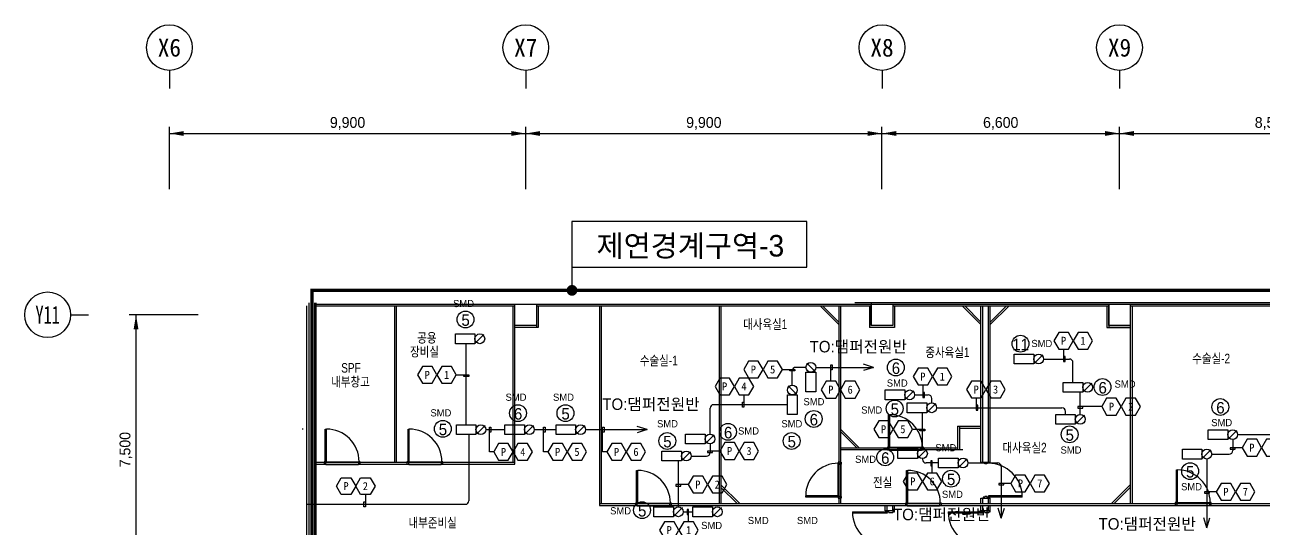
# Model space of a CAD drawing. Header units: millimetres. Extents: x 6846 to 63013, y 1940 to 45920.
# Drawn here: x 6846 to 41287, y 25265 to 39298 of the extents above; entities that cross this region are included whole.
import ezdxf
from ezdxf.enums import TextEntityAlignment as Align

# ---------------------------------------------------------------- set-up
doc = ezdxf.new("R2010")
doc.units = ezdxf.units.MM
doc.header["$LTSCALE"] = 120
doc.linetypes.add('HIDDENX2', pattern=[0.75, 0.5, -0.25])
for name, color, linetype in [('1구역', 41, 'Continuous'), ('ARCH', 9, 'Continuous'), ('DAMPER', 2, 'Continuous'), ('duct-si', 7, 'Continuous'), ('fire', 2, 'Continuous'), ('fire-l', 4, 'Continuous'), ('FIRE-NOTE', 7, 'Continuous'), ('smd-f', 2, 'Continuous')]:
    doc.layers.add(name, color=color, linetype=linetype)
doc.styles.add('GHD', font='')
doc.styles.add('ghs', font='')
doc.styles.add('TT', font='')
doc.styles.add('돋움', font='')
doc.styles.add('울릉도l', font='')
doc.styles.get('GHD').set_extended_font_data('Dotum')
doc.styles.get('ghs').set_extended_font_data('Dotum')
doc.styles.get('TT').set_extended_font_data('Dotum')
doc.styles.get('돋움').set_extended_font_data('DotumChe')
doc.styles.get('울릉도l').set_extended_font_data('Dotum')

# ---------------------------------------------------------------- blocks, each defined once
blk = doc.blocks.new('주열마킹$0$')
blk.add_line((0, 5), (0, 0))
blk.add_circle((0, 11.35), 6.35)
at = {"color": 3, "style": '돋움'}
blk.add_attdef('NO', text='', height=5, dxfattribs=at).set_placement((0, 11.35), align=Align.MIDDLE_CENTER)
blk = doc.blocks.new('*U2')
blk.add_line((0, 5), (0, 0))
blk.add_circle((0, 11.35), 6.35)
at = {"color": 3, "style": '돋움'}
blk.add_attdef('NO', text='', height=5, dxfattribs=at).set_placement((0, 11.35), align=Align.MIDDLE_CENTER)
blk = doc.blocks.new('e-22-1')
at = {"layer": 'DAMPER'}
blk.add_line((-5, 1), (-1, 1), dxfattribs=at)
at = {"layer": 'fire'}
for p, q in [((-5, -1), (-5, 1)), ((-1, 1), (-1, -1)), ((0.85, 0.85), (-0.85, -0.85)), ((-1, -1), (-5, -1))]:
    blk.add_line(p, q, dxfattribs=at)
blk.add_circle((0, 0), 1, dxfattribs=at)

msp = doc.modelspace()

# ---------------------------------------------------------------- linework, layer by layer
at = {"layer": '1구역', "color": 4, "linetype": 'HIDDENX2', "ltscale": 7, "const_width": 100, "elevation": 0}
msp.add_lwpolyline([(30965, 20438), (33579, 20438), (33579, 24080), (47915, 24080), (47915, 25821), (53945, 25821), (53945, 31910), (14827, 31910), (14827, 21720), (23265, 21720), (23265, 15580), (21065, 15580), (21065, 11630), (30965, 11630), (30965, 20438)], dxfattribs=at)
at = {"layer": 'ARCH', "color": 1}
for p, q in [((10865, 34725, 0), (10865, 36462, 0)), ((10865, 36274, 0), (20765, 36274, 0)), ((20765, 34725, 0), (20765, 36462, 0)), ((20765, 34725, 0), (20765, 36462, 0)), ((20765, 36274, 0), (30665, 36274, 0)), ((30665, 34725, 0), (30665, 36462, 0)), ((30665, 34725, 0), (30665, 36462, 0)), ((30665, 36274, 0), (37265, 36274, 0)), ((37265, 34725, 0), (37265, 36462, 0)), ((37265, 34725, 0), (37265, 36462, 0)), ((37265, 36274, 0), (45765, 36274, 0)), ((11668, 31230, 0), (9750, 31230, 0)), ((9937, 23730, 0), (9937, 31230, 0))]:
    msp.add_line(p, q, dxfattribs=at)
at = {"layer": 'ARCH', "color": 9}
for p, q in [((14685, 22976, 0), (14685, 31480, 0)), ((14735, 31560, 0), (14735, 21720, 0)), ((14895, 31560, 0), (14895, 21930, 0)), ((14945, 21930, 0), (14945, 31560, 0)), ((14945, 31480, 0), (20465, 31480, 0)), ((14965, 31530, 0), (20465, 31530, 0)), ((17115, 31480, 0), (17115, 27130, 0)), ((17165, 31480, 0), (17165, 27130, 0)), ((20415, 27130, 0), (20415, 31480, 0)), ((20465, 27080, 0), (20465, 31530, 0)), ((20465, 31530, 0), (21065, 31530, 0)), ((20465, 30930, 0), (20465, 31530, 0)), ((20465, 31530, 0), (21065, 31530, 0)), ((20465, 30930, 0), (20465, 31530, 0)), ((21065, 31530, 0), (30365, 31530, 0)), ((21065, 31530, 0), (21065, 30880, 0)), ((21065, 31530, 0), (21065, 30930, 0)), ((21065, 31530, 0), (21065, 30930, 0)), ((21065, 31480, 0), (30365, 31480, 0)), ((21115, 31480, 0), (21115, 30880, 0)), ((22815, 31480, 0), (22815, 25930, 0)), ((22865, 31480, 0), (22865, 25980, 0)), ((26140, 31480, 0), (26140, 25980, 0)), ((26190, 31480, 0), (26190, 25980, 0)), ((28944, 31480, 0), (29465, 30959, 0)), ((29015, 31480, 0), (29465, 31030, 0)), ((29465, 31480, 0), (29465, 25980, 0)), ((29515, 31480, 0), (29515, 25980, 0)), ((53595, 31560, 0), (29915, 31560, 0)), ((30315, 31480, 0), (30315, 30880, 0)), ((30365, 31560, 0), (30365, 30930, 0)), ((30365, 30930, 0), (30365, 31530, 0)), ((30365, 31530, 0), (30365, 30930, 0)), ((30365, 31530, 0), (30965, 31530, 0)), ((30365, 30930, 0), (30365, 31530, 0)), ((30365, 31530, 0), (30965, 31530, 0)), ((30965, 31530, 0), (36965, 31530, 0)), ((30965, 31530, 0), (30965, 30930, 0)), ((30965, 31530, 0), (30965, 30930, 0)), ((30965, 31530, 0), (30965, 30930, 0)), ((30965, 31480, 0), (36965, 31480, 0)), ((31015, 31480, 0), (31015, 30880, 0)), ((32894, 31480, 0), (33415, 30959, 0)), ((32965, 31480, 0), (33415, 31030, 0)), ((33415, 27130, 0), (33415, 31480, 0)), ((33465, 27130, 0), (33465, 31480, 0)), ((33625, 27130, 0), (33625, 31480, 0)), ((34125, 31480, 0), (33675, 31030, 0)), ((34196, 31480, 0), (33675, 30959, 0)), ((33675, 27130, 0), (33675, 31480, 0)), ((36915, 31480, 0), (36915, 30880, 0)), ((36965, 31530, 0), (36965, 30880, 0)), ((36965, 31530, 0), (37565, 31530, 0)), ((36965, 30930, 0), (36965, 31530, 0)), ((36965, 31530, 0), (37565, 31530, 0)), ((36965, 30930, 0), (36965, 31530, 0)), ((37565, 31530, 0), (37565, 25980, 0)), ((37565, 31530, 0), (52965, 31530, 0)), ((37565, 31530, 0), (37565, 30930, 0)), ((37565, 31530, 0), (37565, 30930, 0)), ((37565, 31480, 0), (52915, 31480, 0)), ((37565, 31480, 0), (37565, 25980, 0)), ((37615, 31480, 0), (37615, 25980, 0)), ((37615, 31480, 0), (37615, 25980, 0)), ((21065, 30930, 0), (20465, 30930, 0)), ((21065, 30930, 0), (20465, 30930, 0)), ((21065, 30930, 0), (20465, 30930, 0)), ((21115, 30880, 0), (20465, 30880, 0)), ((31015, 30880, 0), (30315, 30880, 0)), ((30965, 30930, 0), (30365, 30930, 0)), ((30965, 30930, 0), (30365, 30930, 0)), ((30965, 30930, 0), (30365, 30930, 0)), ((36915, 30880, 0), (37565, 30880, 0)), ((36965, 30930, 0), (37565, 30930, 0)), ((37565, 30930, 0), (36965, 30930, 0)), ((37565, 30930, 0), (36965, 30930, 0)), ((30845, 27545, 0), (30845, 28450, 0)), ((30845, 28450, 0), (30880, 28450, 0)), ((30880, 27545, 0), (30880, 28450, 0)), ((14586, 28050, 0), (14551, 28050, 0)), ((15195, 27145, 0), (15195, 28050, 0)), ((15195, 28050, 0), (15230, 28050, 0)), ((15230, 27145, 0), (15230, 28050, 0)), ((17495, 27145, 0), (17495, 28050, 0)), ((17495, 28050, 0), (17530, 28050, 0)), ((17530, 27145, 0), (17530, 28050, 0)), ((30036, 27530, 0), (29515, 28051, 0)), ((29965, 27530, 0), (29515, 27980, 0)), ((32765, 28130, 0), (33415, 28130, 0)), ((32765, 28130, 0), (32765, 27480, 0)), ((32815, 28130, 0), (32815, 27480, 0)), ((32815, 28080, 0), (33415, 28080, 0)), ((29515, 27530, 0), (32765, 27530, 0)), ((29515, 27480, 0), (32915, 27480, 0)), ((30845, 27545, 0), (30815, 27545, 0)), ((30815, 27545, 0), (30815, 27465, 0)), ((30815, 27530, 0), (30815, 27480, 0)), ((30815, 27530, 0), (30815, 27480, 0)), ((30865, 27465, 0), (30815, 27465, 0)), ((30845, 27509, 0), (30845, 27545, 0)), ((30880, 27545, 0), (30845, 27545, 0)), ((30865, 27509, 0), (30845, 27509, 0)), ((30865, 27465, 0), (30865, 27509, 0)), ((30865, 27465, 0), (31765, 27465, 0)), ((30880, 27545, 0), (31786, 27545, 0)), ((31765, 27509, 0), (31765, 27465, 0)), ((31786, 27509, 0), (31765, 27509, 0)), ((31786, 27509, 0), (31765, 27509, 0)), ((31815, 27465, 0), (31765, 27465, 0)), ((31786, 27545, 0), (31786, 27509, 0)), ((31815, 27545, 0), (31786, 27545, 0)), ((31815, 27465, 0), (31815, 27545, 0)), ((31815, 27480, 0), (31815, 27530, 0)), ((14945, 27130, 0), (20465, 27130, 0)), ((14945, 27080, 0), (20465, 27080, 0)), ((15195, 27145, 0), (15165, 27145, 0)), ((15165, 27145, 0), (15165, 27065, 0)), ((15165, 27130, 0), (15165, 27080, 0)), ((15165, 27130, 0), (15165, 27080, 0)), ((15215, 27065, 0), (15165, 27065, 0)), ((15195, 27109, 0), (15195, 27145, 0)), ((15230, 27145, 0), (15195, 27145, 0)), ((15215, 27109, 0), (15195, 27109, 0)), ((15215, 27065, 0), (15215, 27109, 0)), ((15215, 27065, 0), (16115, 27065, 0)), ((15230, 27145, 0), (16136, 27145, 0)), ((16115, 27109, 0), (16115, 27065, 0)), ((16136, 27109, 0), (16115, 27109, 0)), ((16136, 27109, 0), (16115, 27109, 0)), ((16165, 27065, 0), (16115, 27065, 0)), ((16136, 27145, 0), (16136, 27109, 0)), ((16165, 27145, 0), (16136, 27145, 0)), ((16165, 27065, 0), (16165, 27145, 0)), ((16165, 27080, 0), (16165, 27130, 0)), ((17495, 27145, 0), (17465, 27145, 0)), ((17465, 27145, 0), (17465, 27065, 0)), ((17465, 27130, 0), (17465, 27080, 0)), ((17465, 27130, 0), (17465, 27080, 0)), ((17515, 27065, 0), (17465, 27065, 0)), ((17495, 27109, 0), (17495, 27145, 0)), ((17530, 27145, 0), (17495, 27145, 0)), ((17515, 27109, 0), (17495, 27109, 0)), ((17515, 27065, 0), (17515, 27109, 0)), ((17515, 27065, 0), (18415, 27065, 0)), ((17530, 27145, 0), (18436, 27145, 0)), ((18415, 27109, 0), (18415, 27065, 0)), ((18436, 27109, 0), (18415, 27109, 0)), ((18436, 27109, 0), (18415, 27109, 0)), ((18465, 27065, 0), (18415, 27065, 0)), ((18436, 27145, 0), (18436, 27109, 0)), ((18465, 27145, 0), (18436, 27145, 0)), ((18465, 27065, 0), (18465, 27145, 0)), ((18465, 27080, 0), (18465, 27130, 0)), ((23845, 25995, 0), (23845, 26900, 0)), ((23845, 26900, 0), (23880, 26900, 0)), ((23880, 25995, 0), (23880, 26900, 0)), ((29450, 27130, 0), (29450, 27101, 0)), ((29530, 27130, 0), (29450, 27130, 0)), ((29450, 27101, 0), (29486, 27101, 0)), ((29450, 26195, 0), (29450, 27101, 0)), ((29515, 27130, 0), (29465, 27130, 0)), ((29486, 27101, 0), (29486, 27080, 0)), ((29486, 27101, 0), (29486, 27080, 0)), ((29486, 27080, 0), (29530, 27080, 0)), ((29530, 27130, 0), (29530, 27080, 0)), ((29530, 26180, 0), (29530, 27080, 0)), ((31345, 25995, 0), (31345, 26900, 0)), ((31345, 26900, 0), (31380, 26900, 0)), ((31380, 25995, 0), (31380, 26900, 0)), ((33415, 27130, 0), (33675, 27130, 0)), ((33470, 27130, 0), (33630, 27130, 0)), ((33475, 27100, 0), (33475, 27130, 0)), ((33520, 27100, 0), (33475, 27100, 0)), ((33520, 27085, 0), (33520, 27100, 0)), ((33580, 27085, 0), (33520, 27085, 0)), ((33625, 27100, 0), (33580, 27100, 0)), ((33580, 27100, 0), (33580, 27085, 0)), ((33625, 27130, 0), (33625, 27100, 0)), ((38845, 26010, 0), (38845, 26915, 0)), ((38845, 26915, 0), (38880, 26915, 0)), ((38880, 26010, 0), (38880, 26915, 0)), ((26711, 25980, 0), (26190, 26501, 0)), ((26640, 25980, 0), (26190, 26430, 0)), ((29450, 26195, 0), (28545, 26195, 0)), ((28545, 26160, 0), (28545, 26195, 0)), ((29450, 26195, 0), (29450, 26160, 0)), ((29486, 26180, 0), (29486, 26160, 0)), ((29530, 26180, 0), (29486, 26180, 0)), ((29530, 26180, 0), (29530, 26130, 0)), ((33580, 26175, 0), (33520, 26175, 0)), ((33520, 26175, 0), (33520, 26160, 0)), ((33580, 26160, 0), (33580, 26175, 0)), ((34565, 26190, 0), (33625, 26190, 0)), ((33625, 26160, 0), (33625, 26190, 0)), ((34565, 26160, 0), (34565, 26190, 0)), ((37044, 25980, 0), (37565, 26501, 0)), ((37115, 25980, 0), (37565, 26430, 0)), ((22815, 25980, 0), (33675, 25980, 0)), ((22815, 25930, 0), (33675, 25930, 0)), ((23845, 25995, 0), (23815, 25995, 0)), ((23815, 25995, 0), (23815, 25915, 0)), ((23815, 25980, 0), (23815, 25930, 0)), ((23815, 25980, 0), (23815, 25930, 0)), ((23865, 25915, 0), (23815, 25915, 0)), ((23845, 25959, 0), (23845, 25995, 0)), ((23880, 25995, 0), (23845, 25995, 0)), ((23865, 25959, 0), (23845, 25959, 0)), ((23865, 25915, 0), (23865, 25959, 0)), ((23865, 25915, 0), (24765, 25915, 0)), ((23880, 25995, 0), (24786, 25995, 0)), ((24765, 25959, 0), (24765, 25915, 0)), ((24786, 25959, 0), (24765, 25959, 0)), ((24786, 25959, 0), (24765, 25959, 0)), ((24815, 25915, 0), (24765, 25915, 0)), ((24786, 25995, 0), (24786, 25959, 0)), ((24815, 25995, 0), (24786, 25995, 0)), ((24815, 25915, 0), (24815, 25995, 0)), ((24815, 25930, 0), (24815, 25980, 0)), ((29450, 26160, 0), (28545, 26160, 0)), ((29450, 26160, 0), (29450, 26130, 0)), ((29486, 26160, 0), (29450, 26160, 0)), ((29450, 26130, 0), (29530, 26130, 0)), ((29465, 26130, 0), (29515, 26130, 0)), ((29465, 26130, 0), (29515, 26130, 0)), ((30755, 25780, 0), (30755, 25930, 0)), ((30805, 25780, 0), (30805, 25930, 0)), ((30965, 25780, 0), (30965, 25930, 0)), ((31015, 25780, 0), (31015, 25930, 0)), ((31345, 25995, 0), (31315, 25995, 0)), ((31315, 25995, 0), (31315, 25915, 0)), ((31315, 25980, 0), (31315, 25930, 0)), ((31315, 25980, 0), (31315, 25930, 0)), ((31365, 25930, 0), (31315, 25930, 0)), ((31345, 25959, 0), (31345, 25995, 0)), ((31380, 25995, 0), (31345, 25995, 0)), ((31365, 25974, 0), (31345, 25974, 0)), ((31365, 25930, 0), (31365, 25974, 0)), ((31365, 25915, 0), (32265, 25915, 0)), ((31380, 25995, 0), (32286, 25995, 0)), ((32265, 25959, 0), (32265, 25915, 0)), ((32286, 25959, 0), (32265, 25959, 0)), ((32286, 25959, 0), (32265, 25959, 0)), ((32315, 25915, 0), (32265, 25915, 0)), ((32286, 25995, 0), (32286, 25959, 0)), ((32315, 25995, 0), (32286, 25995, 0)), ((32315, 25915, 0), (32315, 25995, 0)), ((32315, 25930, 0), (32315, 25980, 0)), ((33415, 25980, 0), (33415, 26130, 0)), ((33415, 26130, 0), (33675, 26130, 0)), ((33415, 25780, 0), (33415, 25930, 0)), ((33465, 25980, 0), (33465, 26130, 0)), ((33465, 25780, 0), (33465, 25930, 0)), ((33470, 26130, 0), (33630, 26130, 0)), ((33520, 26160, 0), (33475, 26160, 0)), ((33475, 26160, 0), (33475, 26130, 0)), ((33625, 26160, 0), (33580, 26160, 0)), ((34565, 26160, 0), (33625, 26160, 0)), ((33625, 26130, 0), (33625, 26160, 0)), ((33625, 25980, 0), (33625, 26130, 0)), ((33625, 25780, 0), (33625, 25930, 0)), ((33675, 25980, 0), (33675, 26130, 0)), ((33675, 25980, 0), (46815, 25980, 0)), ((33675, 25930, 0), (46815, 25930, 0)), ((33675, 25780, 0), (33675, 25930, 0)), ((38845, 26010, 0), (38815, 26010, 0)), ((38815, 26010, 0), (38815, 25930, 0)), ((38815, 25995, 0), (38815, 25945, 0)), ((38815, 25995, 0), (38815, 25945, 0)), ((38865, 25930, 0), (38815, 25930, 0)), ((38845, 25974, 0), (38845, 26010, 0)), ((38880, 26010, 0), (38845, 26010, 0)), ((38865, 25974, 0), (38845, 25974, 0)), ((38865, 25930, 0), (38865, 25974, 0)), ((38865, 25930, 0), (39765, 25930, 0)), ((38880, 26010, 0), (39786, 26010, 0)), ((39765, 25974, 0), (39765, 25930, 0)), ((39786, 25974, 0), (39765, 25974, 0)), ((39786, 25974, 0), (39765, 25974, 0)), ((39815, 25930, 0), (39765, 25930, 0)), ((39786, 26010, 0), (39786, 25974, 0)), ((39815, 26010, 0), (39786, 26010, 0)), ((39815, 25930, 0), (39815, 26010, 0)), ((39815, 25945, 0), (39815, 25995, 0)), ((29845, 25750, 0), (30815, 25750, 0)), ((29845, 25750, 0), (30815, 25750, 0)), ((29846, 25720, 0), (30815, 25720, 0)), ((29846, 25720, 0), (30815, 25720, 0)), ((31015, 25780, 0), (30755, 25780, 0)), ((30815, 25780, 0), (30805, 25780, 0)), ((31015, 25780, 0), (30815, 25780, 0)), ((30815, 25780, 0), (30815, 25750, 0)), ((30815, 25780, 0), (30815, 25750, 0)), ((30815, 25750, 0), (30860, 25750, 0)), ((30815, 25750, 0), (30860, 25750, 0)), ((30860, 25750, 0), (30815, 25750, 0)), ((30860, 25750, 0), (30860, 25735, 0)), ((30860, 25750, 0), (30860, 25735, 0)), ((30860, 25735, 0), (30970, 25735, 0)), ((30860, 25735, 0), (30970, 25735, 0)), ((30970, 25735, 0), (30970, 25750, 0)), ((30970, 25750, 0), (31015, 25750, 0)), ((30970, 25735, 0), (30970, 25750, 0)), ((30970, 25750, 0), (31015, 25750, 0)), ((31015, 25750, 0), (31015, 25780, 0)), ((31015, 25750, 0), (31015, 25780, 0)), ((32505, 25750, 0), (33475, 25750, 0)), ((32505, 25750, 0), (33475, 25750, 0)), ((32506, 25720, 0), (33475, 25720, 0)), ((32506, 25720, 0), (33475, 25720, 0)), ((33675, 25780, 0), (33415, 25780, 0)), ((33475, 25780, 0), (33465, 25780, 0)), ((33675, 25780, 0), (33475, 25780, 0)), ((33475, 25780, 0), (33475, 25750, 0)), ((33475, 25780, 0), (33475, 25750, 0)), ((33475, 25750, 0), (33520, 25750, 0)), ((33475, 25750, 0), (33520, 25750, 0)), ((33520, 25750, 0), (33475, 25750, 0)), ((33520, 25750, 0), (33520, 25735, 0)), ((33520, 25750, 0), (33520, 25735, 0)), ((33520, 25735, 0), (33630, 25735, 0)), ((33520, 25735, 0), (33630, 25735, 0)), ((33630, 25735, 0), (33630, 25750, 0)), ((33630, 25750, 0), (33675, 25750, 0)), ((33630, 25735, 0), (33630, 25750, 0)), ((33630, 25750, 0), (33675, 25750, 0)), ((33675, 25750, 0), (33675, 25780, 0)), ((33675, 25750, 0), (33675, 25780, 0))]:
    msp.add_line(p, q, dxfattribs=at)
for centre, radius, start, end in [((30881, 27546, 0), 905, 359.9639, 90.0849), ((15231, 27146, 0), 905, 359.9639, 90.0849), ((17531, 27146, 0), 905, 359.9639, 90.0849), ((23881, 25996, 0), 905, 359.9639, 90.0849), ((29450, 26196, 0), 905, 89.9639, 180.0849), ((31381, 25996, 0), 905, 359.9639, 90.0849), ((33625, 26160, 0), 940, 1.8271, 90), ((38881, 26011, 0), 905, 359.9639, 90.0849), ((30815, 25750, 0), 970, 180, 270), ((30815, 25750, 0), 970, 180, 270), ((33475, 25750, 0), 970, 180, 270), ((33475, 25750, 0), 970, 180, 270)]:
    msp.add_arc(centre, radius, start, end, dxfattribs=at)
at = {"layer": 'ARCH', "color": 1}
for points in [[(11265, 36341, 0), (11265, 36207, 0), (10865, 36274, 0)], [(20365, 36341, 0), (20365, 36207, 0), (20765, 36274, 0)], [(21165, 36341, 0), (21165, 36207, 0), (20765, 36274, 0)], [(30265, 36341, 0), (30265, 36207, 0), (30665, 36274, 0)], [(31065, 36341, 0), (31065, 36207, 0), (30665, 36274, 0)], [(36865, 36341, 0), (36865, 36207, 0), (37265, 36274, 0)], [(37665, 36341, 0), (37665, 36207, 0), (37265, 36274, 0)], [(9871, 30830, 0), (10004, 30830, 0), (9937, 31230, 0)]]:
    msp.add_solid(points, dxfattribs=at)
at = {"layer": 'duct-si', "linetype": 'Continuous'}
msp.add_line((22051, 32551, 0), (22051, 31910, 0), dxfattribs=at)
at = {"layer": 'duct-si', "linetype": 'Continuous', "elevation": 0}
msp.add_lwpolyline([(22051, 32551), (28573, 32551), (28573, 33823), (22051, 33823)], close=True, dxfattribs=at)
at = {"layer": 'duct-si', "const_width": 150, "elevation": 0}
msp.add_lwpolyline([(21976, 31910, 1), (22126, 31910, 1)], format="xyb", close=True, dxfattribs=at)
at = {"layer": 'fire', "color": 2}
for p, q in [((19878, 27415, 0), (19758, 27415, 0)), ((21384, 27415, 0), (21264, 27415, 0)), ((23023, 27415, 0), (22903, 27415, 0))]:
    msp.add_line(p, q, dxfattribs=at)
at = {"layer": 'fire', "color": 2, "elevation": 0}
for points in [[(35713, 30275), (35713, 29931), (35753, 29931), (35753, 30070), (35713, 30070)], [(27897, 29709), (28241, 29709), (28241, 29668), (28103, 29668), (28103, 29709)], [(29244, 29380), (29244, 29838), (29285, 29838), (29285, 29699), (29244, 29699)], [(18836, 29559), (19181, 29559), (19181, 29518), (19042, 29518), (19042, 29559)], [(31803, 29278), (31803, 28934), (31844, 28934), (31844, 29073), (31803, 29073)], [(26831, 29005), (26831, 28661), (26791, 28661), (26791, 28800), (26831, 28800)], [(33284, 28919), (33284, 28575), (33325, 28575), (33325, 28714), (33284, 28714)], [(36774, 28676), (36105, 28676), (36105, 28635), (36244, 28635), (36244, 28676)], [(19758, 27415), (19758, 28106), (19799, 28106), (19799, 27967), (19758, 27967)], [(21264, 27415), (21264, 28106), (21305, 28106), (21305, 27967), (21264, 27967)], [(22903, 27415), (22903, 28106), (22944, 28106), (22944, 27967), (22903, 27967)], [(31514, 28047), (31859, 28047), (31859, 28006), (31720, 28006), (31720, 28047)], [(26164, 27441), (25819, 27441), (25819, 27400), (25958, 27400), (25958, 27441)], [(40676, 27534), (40342, 27534), (40342, 27494), (40481, 27494), (40481, 27534)], [(32060, 26826), (32060, 27171), (32019, 27171), (32019, 27032), (32060, 27032)], [(34245, 26540), (33911, 26540), (33911, 26500), (34050, 26500), (34050, 26540)], [(16311, 26234), (16311, 25889), (16270, 25889), (16270, 26028), (16311, 26028)], [(25282, 26509), (24937, 26509), (24937, 26468), (25076, 26468), (25076, 26509)], [(39956, 26306), (39623, 26306), (39623, 26265), (39762, 26265), (39762, 26306)], [(25290, 25475), (25290, 25819), (25249, 25819), (25249, 25680), (25290, 25680)]]:
    msp.add_lwpolyline(points, dxfattribs=at)
at = {"layer": 'fire-l', "color": 6, "ltscale": 2}
for p, q in [((19111, 28172, 0), (19111, 30427, 0)), ((35157, 30000, 0), (35872, 30000, 0)), ((28172, 29274, 0), (28172, 29668, 0)), ((28553, 29768, 0), (28272, 29768, 0)), ((28825, 29768, 0), (30431, 29768, 0)), ((30431, 29768, 0), (30154, 29854, 2807)), ((30431, 29768, 0), (30154, 29683, 2807)), ((35972, 29350, 0), (35972, 29900, 0)), ((31571, 29003, 0), (31948, 29003, 0)), ((36174, 28461, 0), (36174, 29078, 0)), ((25889, 27910, 0), (25889, 28630, 0)), ((28036, 28730, 0), (25989, 28730, 0)), ((32048, 28780, 0), (32048, 28903, 0)), ((32184, 28644, 0), (35666, 28644, 0)), ((31790, 27504, 0), (31790, 28508, 0)), ((35766, 28461, 0), (35766, 28544, 0)), ((19187, 27900, 0), (19187, 26059, 0)), ((19655, 28036, 0), (20184, 28036, 0)), ((21000, 28036, 0), (21609, 28036, 0)), ((22425, 28036, 0), (24144, 28036, 0)), ((24144, 28036, 0), (23867, 28122, 2807)), ((24144, 28036, 0), (23867, 27951, 2807)), ((25889, 27638, 0), (25889, 27400, 0)), ((40412, 27761, 0), (40412, 27455, 0)), ((40548, 27897, 0), (43271, 27897, 0)), ((25366, 27300, 0), (25789, 27300, 0)), ((31790, 27232, 0), (31790, 27209, 0)), ((39692, 27219, 0), (39692, 25311, 0)), ((39828, 27355, 0), (40312, 27355, 0)), ((25007, 25886, 0), (25007, 27164, 0)), ((32237, 27109, 0), (31890, 27109, 0)), ((33053, 27109, 0), (33881, 27109, 0)), ((33981, 27009, 0), (33981, 25573, 0)), ((14685, 25959, 0), (19087, 25959, 0)), ((33981, 25571, 0), (33895, 25848, 2807)), ((33981, 25571, 0), (34066, 25848, 2807)), ((25143, 25750, 0), (25412, 25750, 0)), ((39692, 25309, 0), (39607, 25586, 2807)), ((39692, 25309, 0), (39778, 25586, 2807))]:
    msp.add_line(p, q, dxfattribs=at)
at = {"layer": 'fire-l', "color": 2, "elevation": 0}
for points in [[(35981, 30508), (35847, 30741), (35578, 30741), (35444, 30508), (35578, 30275), (35847, 30275)], [(36518, 30508), (36384, 30741), (36116, 30741), (35981, 30508), (36116, 30275), (36384, 30275)], [(18299, 29559), (18164, 29791), (17896, 29791), (17762, 29559), (17896, 29326), (18164, 29326)], [(18836, 29559), (18702, 29791), (18433, 29791), (18299, 29559), (18433, 29326), (18702, 29326)], [(27360, 29709), (27225, 29942), (26957, 29942), (26822, 29709), (26957, 29477), (27225, 29477)], [(27897, 29709), (27763, 29942), (27494, 29942), (27360, 29709), (27494, 29477), (27763, 29477)], [(32072, 29511), (31938, 29744), (31669, 29744), (31535, 29511), (31669, 29278), (31938, 29278)], [(32609, 29511), (32475, 29744), (32206, 29744), (32072, 29511), (32206, 29278), (32475, 29278)], [(26563, 29238), (26428, 29471), (26160, 29471), (26026, 29238), (26160, 29005), (26428, 29005)], [(27100, 29238), (26966, 29471), (26697, 29471), (26563, 29238), (26697, 29005), (26966, 29005)], [(29513, 29147), (29379, 29380), (29110, 29380), (28976, 29147), (29110, 28915), (29379, 28915)], [(30050, 29147), (29916, 29380), (29647, 29380), (29513, 29147), (29647, 28915), (29916, 28915)], [(33553, 29152), (33419, 29385), (33150, 29385), (33016, 29152), (33150, 28919), (33419, 28919)], [(34090, 29152), (33956, 29385), (33687, 29385), (33553, 29152), (33687, 28919), (33956, 28919)], [(37311, 28676), (37177, 28909), (36908, 28909), (36774, 28676), (36908, 28443), (37177, 28443)], [(37848, 28676), (37714, 28909), (37445, 28909), (37311, 28676), (37445, 28443), (37714, 28443)], [(30977, 28047), (30843, 28280), (30574, 28280), (30440, 28047), (30574, 27814), (30843, 27814)], [(31514, 28047), (31380, 28280), (31112, 28280), (30977, 28047), (31112, 27814), (31380, 27814)], [(20415, 27415), (20281, 27648), (20012, 27648), (19878, 27415), (20012, 27183), (20281, 27183)], [(20952, 27415), (20818, 27648), (20550, 27648), (20415, 27415), (20550, 27183), (20818, 27183)], [(21921, 27415), (21787, 27648), (21518, 27648), (21384, 27415), (21518, 27183), (21787, 27183)], [(22458, 27415), (22324, 27648), (22055, 27648), (21921, 27415), (22055, 27183), (22324, 27183)], [(23560, 27415), (23426, 27648), (23157, 27648), (23023, 27415), (23157, 27183), (23426, 27183)], [(24097, 27415), (23963, 27648), (23694, 27648), (23560, 27415), (23694, 27183), (23963, 27183)], [(26701, 27441), (26567, 27674), (26298, 27674), (26164, 27441), (26298, 27209), (26567, 27209)], [(27238, 27441), (27104, 27674), (26835, 27674), (26701, 27441), (26835, 27209), (27104, 27209)], [(41213, 27534), (41079, 27767), (40810, 27767), (40676, 27534), (40810, 27302), (41079, 27302)], [(41750, 27534), (41616, 27767), (41347, 27767), (41213, 27534), (41347, 27302), (41616, 27302)], [(16042, 26466), (15908, 26234), (15639, 26234), (15505, 26466), (15639, 26699), (15908, 26699)], [(16579, 26466), (16445, 26234), (16176, 26234), (16042, 26466), (16176, 26699), (16445, 26699)], [(25819, 26509), (25685, 26742), (25416, 26742), (25282, 26509), (25416, 26276), (25685, 26276)], [(26356, 26509), (26222, 26742), (25953, 26742), (25819, 26509), (25953, 26276), (26222, 26276)], [(31792, 26594), (31657, 26826), (31389, 26826), (31254, 26594), (31389, 26361), (31657, 26361)], [(32329, 26594), (32194, 26826), (31926, 26826), (31792, 26594), (31926, 26361), (32194, 26361)], [(34782, 26540), (34647, 26773), (34379, 26773), (34245, 26540), (34379, 26308), (34647, 26308)], [(35319, 26540), (35185, 26773), (34916, 26773), (34782, 26540), (34916, 26308), (35185, 26308)], [(40493, 26306), (40359, 26538), (40090, 26538), (39956, 26306), (40090, 26073), (40359, 26073)], [(41030, 26306), (40896, 26538), (40627, 26538), (40493, 26306), (40627, 26073), (40896, 26073)], [(25021, 25242), (24887, 25475), (24618, 25475), (24484, 25242), (24618, 25009), (24887, 25009)], [(25558, 25242), (25424, 25475), (25155, 25475), (25021, 25242), (25155, 25009), (25424, 25009)]]:
    msp.add_lwpolyline(points, close=True, dxfattribs=at)
at = {"layer": 'fire-l', "color": 6, "ltscale": 2}
for centre, start, end in [((35872, 29900, 0), 0, 90), ((28272, 29668, 0), 90, 180), ((31948, 28903, 0), 0, 90), ((25989, 28630, 0), 90, 180), ((35666, 28544, 0), 0, 90), ((25789, 27400, 0), 270, 0), ((31890, 27209, 0), 180, 270), ((40312, 27455, 0), 270, 0), ((33881, 27009, 0), 0, 90), ((19087, 26059, 0), 270, 0)]:
    msp.add_arc(centre, 100, start, end, dxfattribs=at)
at = {"layer": 'smd-f'}
for centre in [(19092, 31101, 0), (34514, 30426, 0), (31049, 29765, 0), (36795, 29221, 0), (20551, 28495, 0), (21869, 28495, 0), (31018, 28623, 0), (40066, 28665, 0), (18463, 28059, 0), (28769, 28334, 0), (24699, 27720, 0), (26386, 27973, 0), (28154, 27720, 0), (35879, 27904, 0), (30754, 27266, 0), (32583, 26671, 0), (39227, 26881, 0), (23998, 25796, 0)]:
    msp.add_circle(centre, 234, dxfattribs=at)

# ---------------------------------------------------------------- block references
at = {"layer": 'ARCH', "color": 9, "xscale": 100, "yscale": 100, "zscale": 100}
for p, values in [((10864, 37528, 0), {'NO': 'X6'}), ((20766, 37528, 0), {'NO': 'X7'}), ((30666, 37528, 0), {'NO': 'X8'}), ((37266, 37528, 0), {'NO': 'X9'})]:
    msp.add_blockref('*U2', p, dxfattribs=at).add_auto_attribs(values)
at = {"layer": 'ARCH', "color": 9}
ref = msp.add_blockref('주열마킹$0$', (8616, 31230, 0), dxfattribs=dict(at, xscale=100, yscale=100, zscale=100, rotation=90))
ref.add_attrib('NO', 'Y11', dxfattribs={"layer": '0', "color": 3, "height": 500, "style": '돋움', "width": 0.7}).set_placement((7481, 31230, 0), align=Align.MIDDLE_CENTER)
ref = msp.add_blockref('주열마킹$0$', (8616, 31230, 0), dxfattribs=dict(at, xscale=100, yscale=100, zscale=100, rotation=90))
ref.add_attrib('NO', 'Y11', dxfattribs={"layer": '0', "color": 3, "height": 500, "style": '돋움', "width": 0.7}).set_placement((7481, 31230, 0), align=Align.MIDDLE_CENTER)
at = {"layer": 'fire-l', "ltscale": 2, "xscale": 136, "yscale": 136, "zscale": 136}
for p in [(19490, 30563, 0), (35021, 30000, 0), (36380, 29214, 0), (31435, 29003, 0), (32048, 28644, 0), (36174, 28325, 0), (19519, 28036, 0), (20864, 28036, 0), (22289, 28036, 0), (25889, 27774, 0), (40412, 27897, 0), (25230, 27300, 0), (31790, 27368, 0), (32917, 27109, 0), (39692, 27355, 0), (25007, 25750, 0), (26092, 25750, 0)]:
    msp.add_blockref('e-22-1', p, dxfattribs=at)
at = {"layer": 'fire-l', "ltscale": 2, "xscale": 136, "yscale": 136, "zscale": 136, "rotation": 90}
for p in [(28689, 29768, 0), (28172, 29138, 0)]:
    msp.add_blockref('e-22-1', p, dxfattribs=at)

# ---------------------------------------------------------------- texts
at = {"layer": 'ARCH', "color": 9, "style": 'GHD', "width": 0.8}
for s, p in [('대사육실1', (26808, 30836, 0)), ('공용', (17752, 30457, 0)), ('장비실', (17552, 30070, 0)), ('중사육실1', (31870, 30054, 0)), ('수술실-1', (23937, 29826, 0)), ('수술실-2', (39287, 29883, 0)), ('SPF', (15639, 29621, 0)), ('내부창고', (15360, 29235, 0)), ('대사육실2', (34015, 27403, 0)), ('전실', (30416, 26436, 0)), ('내부준비실', (17511, 25315, 0))]:
    msp.add_text(s, height=266.7, dxfattribs=at).set_placement(p)
at = {"layer": 'ARCH', "color": 9, "char_height": 300, "attachment_point": 5, "style": '울릉도l'}
for s, insert in [('9,900', (15815, 36553, 0)), ('9,900', (25715, 36553, 0)), ('6,600', (33965, 36553, 0)), ('8,500', (41515, 36553, 0))]:
    msp.add_mtext(s, dxfattribs=dict(at, insert=insert))
at = {"layer": 'ARCH', "color": 9, "insert": (9658, 27480, 0), "char_height": 300, "attachment_point": 5, "rotation": 90, "style": '울릉도l'}
msp.add_mtext('7,500', dxfattribs=at)
at = {"layer": 'fire', "style": '돋움'}
for s, p in [('P', (35713, 30508, 0)), ('1', (36250, 30508, 0)), ('P', (18030, 29559, 0)), ('1', (18567, 29559, 0)), ('P', (27091, 29709, 0)), ('5', (27628, 29709, 0)), ('P', (31803, 29511, 0)), ('P', (26294, 29238, 0)), ('4', (26831, 29238, 0)), ('1', (32341, 29511, 0)), ('P', (29244, 29147, 0)), ('6', (29781, 29147, 0)), ('P', (33284, 29152, 0)), ('3', (33822, 29152, 0)), ('P', (37042, 28676, 0)), ('2', (37580, 28676, 0)), ('P', (30709, 28047, 0)), ('5', (31246, 28047, 0)), ('P', (40944, 27534, 0)), ('P', (20147, 27415, 0)), ('4', (20684, 27415, 0)), ('P', (21653, 27415, 0)), ('5', (22190, 27415, 0)), ('P', (23291, 27415, 0)), ('6', (23829, 27415, 0)), ('P', (26432, 27441, 0)), ('3', (26970, 27441, 0)), ('P', (15773, 26466, 0)), ('2', (16311, 26466, 0)), ('P', (25550, 26509, 0)), ('2', (26088, 26509, 0)), ('P', (31523, 26594, 0)), ('6', (32060, 26594, 0)), ('P', (34513, 26540, 0)), ('7', (35050, 26540, 0)), ('P', (40225, 26306, 0)), ('7', (40762, 26306, 0)), ('P', (24752, 25242, 0)), ('1', (25290, 25242, 0))]:
    msp.add_text(s, height=222, dxfattribs=at).set_placement(p, align=Align.MIDDLE)
at = {"layer": 'FIRE-NOTE', "color": 6, "linetype": 'Continuous', "style": 'TT'}
msp.add_text('제연경계구역-3', height=600, dxfattribs=at).set_placement((25340, 33151, 0), align=Align.MIDDLE_CENTER)
at = {"layer": 'smd-f', "style": 'ghs'}
for p in [(18747, 31444, 0), (34816, 30333, 0), (30799, 29232, 0), (37130, 29204, 0), (20206, 28838, 0), (21525, 28838, 0), (18118, 28403, 0), (28484, 28714, 0), (30090, 28482, 0), (24415, 28100, 0), (27870, 28100, 0), (39815, 28132, 0), (26667, 27900, 0), (32150, 27434, 0), (35628, 27370, 0), (29919, 27112, 0), (38976, 26348, 0), (32332, 26137, 0), (23111, 25678, 0), (26937, 25409, 0), (28303, 25409, 0), (25641, 25271, 0)]:
    msp.add_text('SMD', height=200, dxfattribs=at).set_placement(p)
at = {"layer": 'smd-f', "style": 'TT'}
for s, p in [('5', (19095, 31081, 0)), ('TO:댐퍼전원반', (30007, 30348, -1403)), ('11', (34518, 30406, 0)), ('6', (31053, 29745, 0)), ('6', (36798, 29201, 0)), ('TO:댐퍼전원반', (24246, 28747, -1403)), ('6', (20554, 28475, 0)), ('5', (21873, 28475, 0)), ('5', (31022, 28603, 0)), ('6', (40070, 28645, 0)), ('6', (28772, 28314, 0)), ('5', (18466, 28039, 0)), ('6', (26390, 27953, 0)), ('5', (35883, 27884, 0)), ('5', (24703, 27700, 0)), ('5', (28158, 27700, 0)), ('6', (30757, 27246, 0)), ('5', (39230, 26861, 0)), ('5', (32586, 26651, 0)), ('5', (24002, 25776, 0)), ('TO:댐퍼전원반', (32324, 25680, -1403)), ('TO:댐퍼전원반', (38036, 25417, -1403))]:
    msp.add_text(s, height=320, dxfattribs=at).set_placement(p, align=Align.MIDDLE)

doc.saveas('drawing.dxf')
